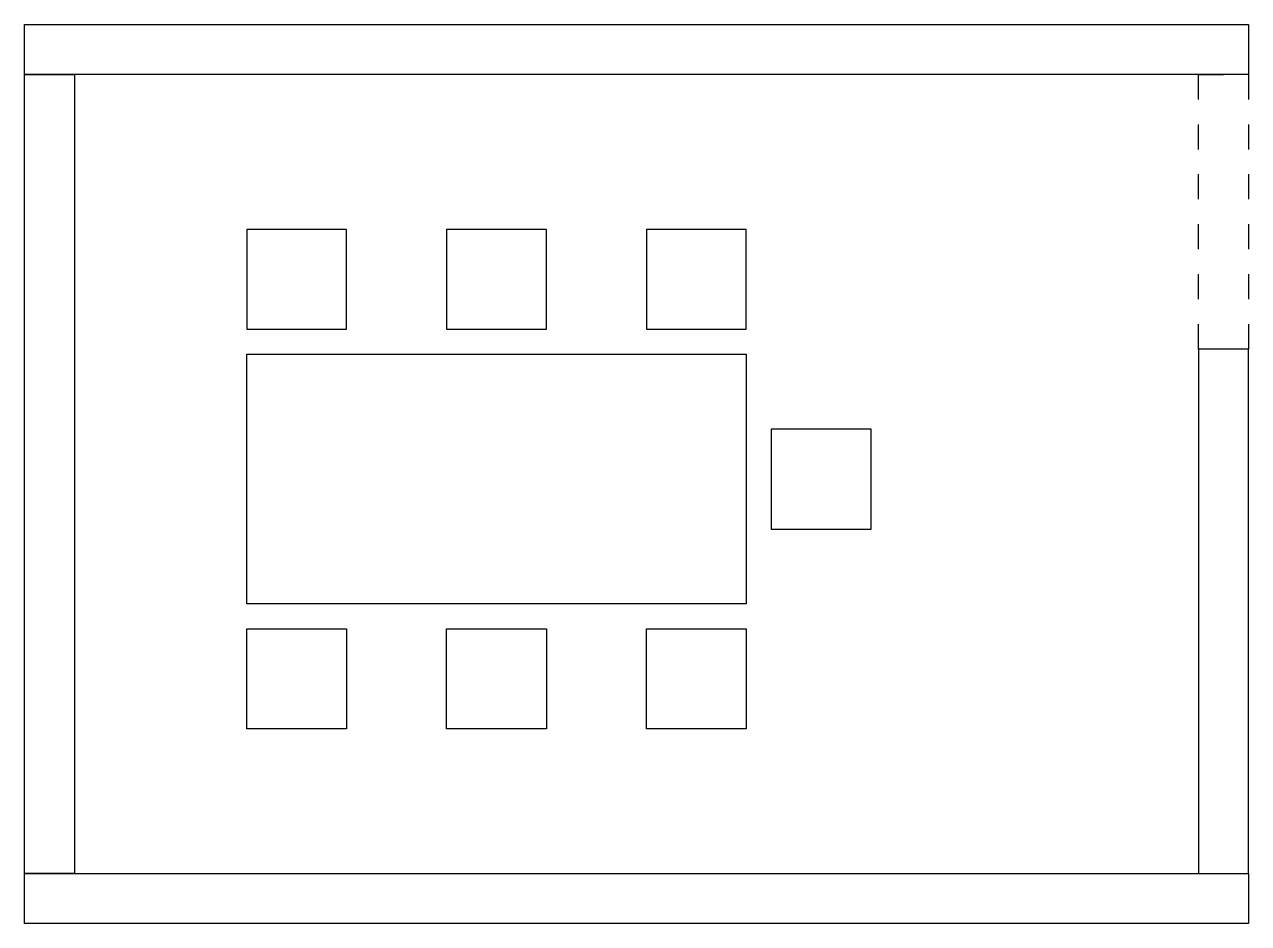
# Model space of a CAD drawing. Header units: metres. Extents: x 0.3 to 5.2, y -33.79 to -30.19.
import ezdxf

# ---------------------------------------------------------------- set-up
doc = ezdxf.new("R2010")
doc.units = ezdxf.units.M
doc.linetypes.add('Dashed', pattern=[0.01, 0.005, -0.005])
for name, color, linetype, true_color in [('墙体', 1, 'Continuous', 0xff0000), ('桌子', 100, 'Continuous', 0x00ff32), ('椅子', 160, 'Continuous', 0x004cff)]:
    doc.layers.add(name, color=color, linetype=linetype, true_color=true_color)
doc.layers.add('虚线', color=7, linetype='Dashed')

msp = doc.modelspace()

# ---------------------------------------------------------------- linework, layer by layer
at = {"layer": '墙体'}
for points in [[(0.2984, -30.1928), (5.1984, -30.1928), (5.1984, -30.3928), (0.2984, -30.3928)], [(0.2984, -30.3928), (0.4984, -30.3928), (0.4984, -33.5928), (0.2984, -33.5928)], [(5.1984, -33.5928), (5.1984, -31.4928), (4.9984, -31.4928), (4.9984, -33.5928)], [(0.2984, -33.5928), (5.1984, -33.5928), (5.1984, -33.7928), (0.2984, -33.7928)]]:
    msp.add_lwpolyline(points, close=True, dxfattribs=at)
at = {"layer": '桌子'}
msp.add_lwpolyline([(1.188, -32.5132), (1.188, -31.5132), (3.188, -31.5132), (3.188, -32.5132)], close=True, dxfattribs=at)
at = {"layer": '椅子'}
for points in [[(1.188, -31.4132), (1.588, -31.4132), (1.588, -31.0132), (1.188, -31.0132)], [(1.988, -31.4132), (2.388, -31.4132), (2.388, -31.0132), (1.988, -31.0132)], [(2.788, -31.4132), (3.188, -31.4132), (3.188, -31.0132), (2.788, -31.0132)], [(3.288, -32.2132), (3.688, -32.2132), (3.688, -31.8132), (3.288, -31.8132)], [(1.188, -32.6132), (1.588, -32.6132), (1.588, -33.0132), (1.188, -33.0132)], [(1.988, -32.6132), (2.388, -32.6132), (2.388, -33.0132), (1.988, -33.0132)], [(2.788, -32.6132), (3.188, -32.6132), (3.188, -33.0132), (2.788, -33.0132)]]:
    msp.add_lwpolyline(points, close=True, dxfattribs=at)
at = {"layer": '虚线'}
msp.add_lwpolyline([(5.1984, -30.3928), (5.1984, -31.4928), (4.9984, -31.4928), (4.9984, -30.3928)], close=True, dxfattribs=at)

doc.saveas('drawing.dxf')
